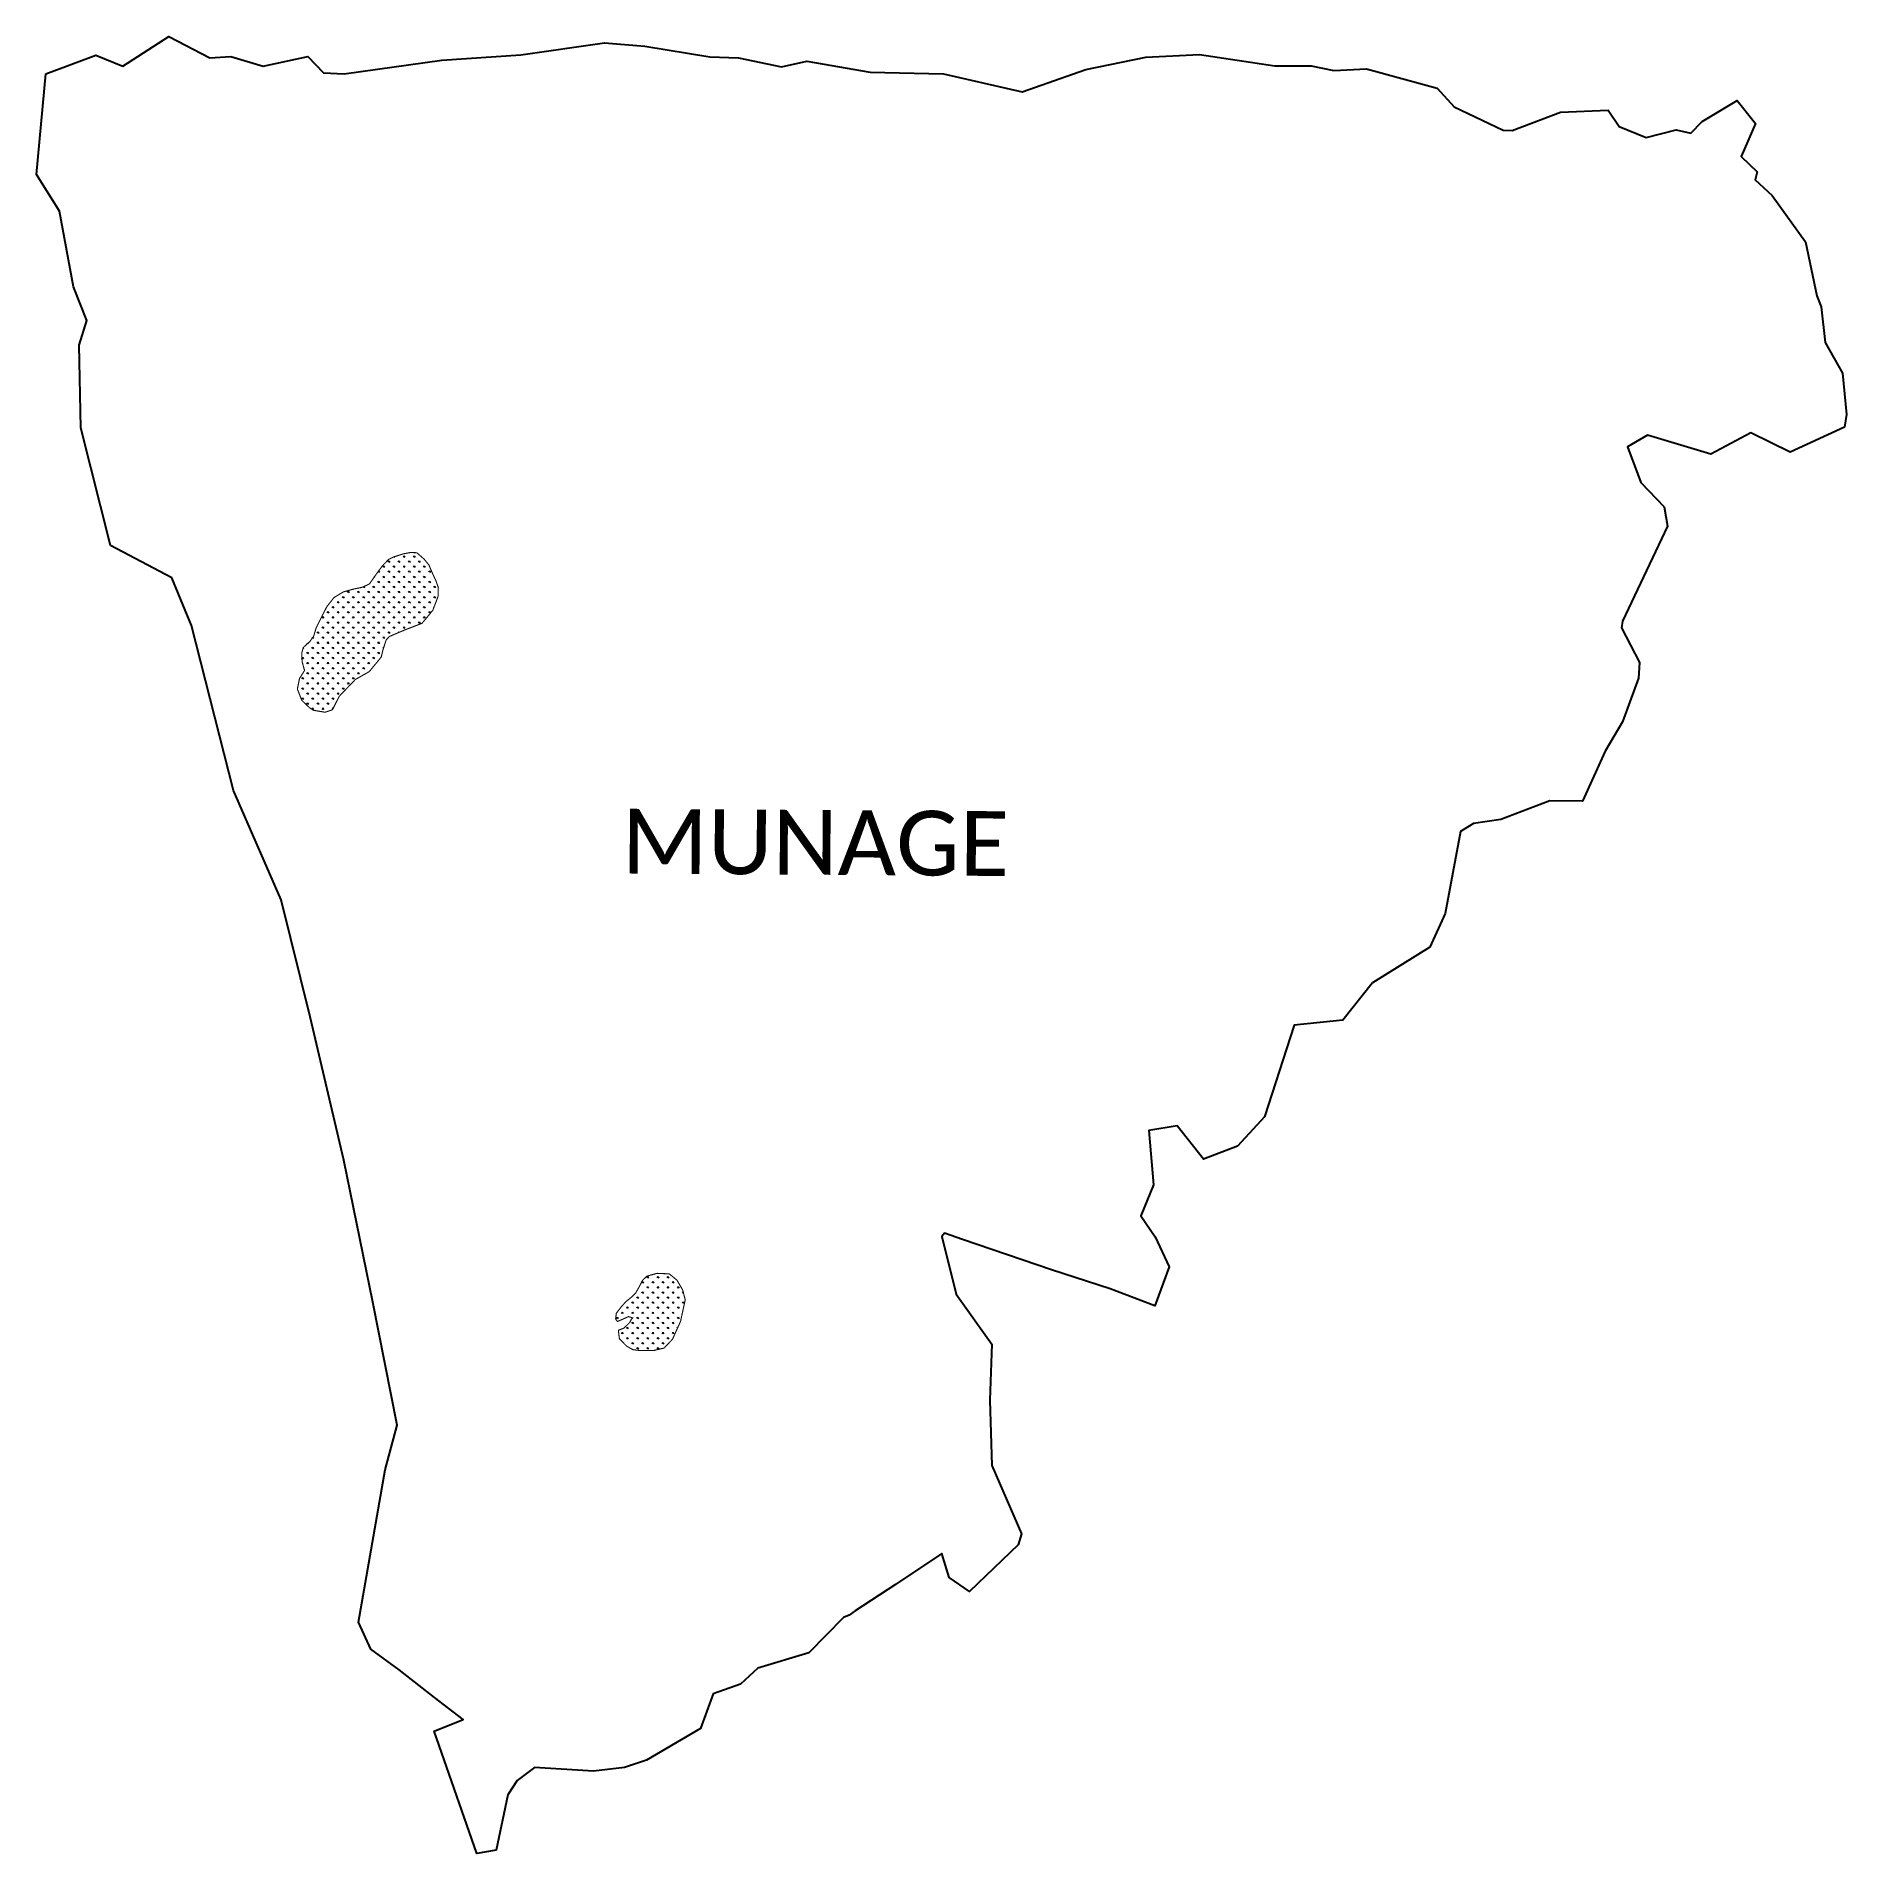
# Model space of a CAD drawing. Header units: metres. Extents: x 330650 to 335694, y 1793047 to 1798110.
import ezdxf

# ---------------------------------------------------------------- set-up
doc = ezdxf.new("R2010")
doc.units = ezdxf.units.M
doc.layers.add('MANGROOVES', color=112, linetype='Continuous')
doc.layers.add('VILLAGE NAME', color=250, linetype='Continuous')

msp = doc.modelspace()

# ---------------------------------------------------------------- linework, layer by layer
at = {"color": 3}
msp.add_lwpolyline([(330677.2, 1798005.8), (330816.3, 1798057.4), (330890.9, 1798026.7), (331019.3, 1798110.2), (331133.9, 1798050.4), (331191.9, 1798053.9), (331282.3, 1798026.8), (331407.1, 1798053.9), (331450.6, 1798008.2), (331508.4, 1798005.6), (331780.1, 1798043.7), (332000.4, 1798059.1), (332233.4, 1798091.9), (332345.3, 1798082.5), (332526.6, 1798053.2), (332606.4, 1798050.7), (332726.1, 1798025.2), (332796.9, 1798040.7), (332973.6, 1798010.5), (333177.8, 1798005.3), (333397.3, 1797956), (333574.2, 1798017.8), (333741.2, 1798052.4), (333891.4, 1798059.5), (334101.2, 1798027.9), (334202, 1798028), (334265, 1798015.1), (334356.4, 1798019.6), (334553.1, 1797965.4), (334600.7, 1797914.1), (334737, 1797848.5), (334762, 1797847.9), (334896.7, 1797898.9), (335030, 1797904.6), (335060, 1797858.7), (335135.5, 1797828.8), (335219, 1797849.6), (335259.7, 1797840.2), (335291.2, 1797873.1), (335389.3, 1797931.6), (335439.7, 1797867.5), (335399.8, 1797775.6), (335445.1, 1797733.1), (335439.3, 1797710.1), (335486.7, 1797666.3), (335579.1, 1797537.3), (335610.5, 1797387), (335622.8, 1797356.9), (335634, 1797256.8), (335682.5, 1797172.1), (335694, 1797056.8), (335688.2, 1797021.7), (335536.6, 1796951.3), (335427.4, 1797005.6), (335316, 1796945.7), (335139.1, 1796998.7), (335083.8, 1796966.9), (335120.2, 1796866.8), (335185.6, 1796799.1), (335194.6, 1796745.1), (335069.6, 1796480.5), (335067, 1796461.7), (335117, 1796365.6), (335114.1, 1796322.2), (335069.9, 1796200.5), (335021, 1796118.5), (334958.1, 1795979.6), (334866.9, 1795980.6), (334730.7, 1795927.8), (334654.4, 1795917), (334618, 1795895), (334575.9, 1795666.5), (334532.4, 1795572.7), (334372.9, 1795472.6), (334290.2, 1795369.2), (334155, 1795355.1), (334072.5, 1795099.5), (333997.3, 1795017.5), (333902.6, 1794982.1), (333829.2, 1795074.7), (333750.2, 1795061.5), (333762.9, 1794910.1), (333727.6, 1794823.9), (333767.2, 1794765.3), (333806.7, 1794682.2), (333766.4, 1794573.5), (333642, 1794620.7), (333479, 1794673.6), (333231, 1794758.1), (333180.7, 1794775.3), (333172.7, 1794766.7), (333212.8, 1794605.6), (333312.3, 1794466.5), (333306.6, 1794309.8), (333312.6, 1794128.3), (333395.4, 1793937.7), (333385.5, 1793906.8), (333250.5, 1793776.9), (333193.1, 1793815.9), (333173, 1793882.7), (333043.8, 1793797.1), (332932, 1793723), (332914.7, 1793711.6), (332898.8, 1793704.6), (332802.3, 1793606.1), (332660.8, 1793563.6), (332611.9, 1793519), (332536.2, 1793492.3), (332500.4, 1793395.8), (332350.5, 1793307.1), (332288.7, 1793287.1), (332202.9, 1793276.1), (332037.9, 1793286.8), (331989.9, 1793250.7), (331963.5, 1793210.8), (331931.8, 1793056.1), (331877.4, 1793046.7), (331758.4, 1793388.1), (331839.1, 1793420.2), (331760, 1793482), (331661.6, 1793559.1), (331581.8, 1793616.4), (331547.5, 1793691.9), (331622.6, 1794116), (331656, 1794240.5), (331587.6, 1794583.4), (331506.7, 1794979.3), (331413.1, 1795377.9), (331332.3, 1795704.2), (331199.9, 1796009.1), (331082.3, 1796469), (331028.2, 1796601.4), (330856.6, 1796691.6), (330774.3, 1797019.4), (330769.7, 1797249.3), (330790.6, 1797318.4), (330754.1, 1797412.2), (330714.5, 1797623.4), (330650.4, 1797725.2), (330677.2, 1798005.8)], dxfattribs=at)
at = {"layer": 'MANGROOVES', "linetype": 'Continuous'}
for p, q in [((331604.8, 1796616.9), (331602.8, 1796619)), ((331604.8, 1796616.9), (331604.8, 1796620.7)), ((331604.8, 1796616.9), (331607.4, 1796619.6)), ((331618.9, 1796631.1), (331616.3, 1796633.7)), ((331618.9, 1796631.1), (331618.9, 1796634.8)), ((331618.9, 1796631.1), (331621.6, 1796633.7)), ((331633.1, 1796645.2), (331630.4, 1796647.8)), ((331633.1, 1796616.9), (331630.4, 1796619.6)), ((331633.1, 1796645.2), (331633.1, 1796648.9)), ((331633.1, 1796645.2), (331635.7, 1796647.8)), ((331633.1, 1796616.9), (331633.1, 1796620.7)), ((331633.1, 1796616.9), (331635.7, 1796619.6)), ((331647.2, 1796631.1), (331644.6, 1796633.7)), ((331647.2, 1796659.3), (331646.7, 1796659.9)), ((331647.2, 1796659.3), (331648.3, 1796660.4)), ((331647.2, 1796659.3), (331647.2, 1796660.1)), ((331647.2, 1796631.1), (331647.2, 1796634.8)), ((331647.2, 1796631.1), (331649.9, 1796633.7)), ((331661.4, 1796645.2), (331658.7, 1796647.8)), ((331661.4, 1796616.9), (331658.7, 1796619.6)), ((331661.4, 1796645.2), (331661.4, 1796648.9)), ((331661.4, 1796645.2), (331664, 1796647.8)), ((331661.4, 1796616.9), (331661.4, 1796620.7)), ((331661.4, 1796616.9), (331664, 1796619.6)), ((331675.5, 1796659.3), (331672.9, 1796662)), ((331675.5, 1796631.1), (331672.9, 1796633.7)), ((331675.5, 1796659.3), (331675.5, 1796663.1)), ((331675.5, 1796659.3), (331678.2, 1796662)), ((331675.5, 1796631.1), (331675.5, 1796634.8)), ((331675.5, 1796631.1), (331678.2, 1796633.7)), ((331689.6, 1796645.2), (331687, 1796647.8)), ((331689.6, 1796616.9), (331687, 1796619.6)), ((331689.6, 1796645.2), (331689.6, 1796648.9)), ((331689.6, 1796645.2), (331692.3, 1796647.8)), ((331689.6, 1796616.9), (331689.6, 1796620.7)), ((331689.6, 1796616.9), (331692.3, 1796619.6)), ((331703.8, 1796659.3), (331701.1, 1796662)), ((331703.8, 1796631.1), (331701.1, 1796633.7)), ((331703.8, 1796659.3), (331703.8, 1796663.1)), ((331703.8, 1796659.3), (331706.4, 1796662)), ((331703.8, 1796631.1), (331703.8, 1796634.8)), ((331703.8, 1796631.1), (331706.4, 1796633.7)), ((331717.9, 1796645.2), (331715.3, 1796647.8)), ((331717.9, 1796616.9), (331715.3, 1796619.6)), ((331717.9, 1796645.2), (331717.9, 1796648.9)), ((331717.9, 1796645.2), (331720.6, 1796647.8)), ((331717.9, 1796616.9), (331717.9, 1796620.7)), ((331717.9, 1796616.9), (331720.6, 1796619.6)), ((331732.1, 1796631.1), (331729.4, 1796633.7)), ((331732.1, 1796631.1), (331732.1, 1796634.8)), ((331732.1, 1796631.1), (331734.7, 1796633.7)), ((331746.2, 1796616.9), (331743.6, 1796619.6)), ((331746.2, 1796616.9), (331746.2, 1796620.7)), ((331746.2, 1796616.9), (331748.9, 1796619.6)), ((331562.4, 1796574.5), (331560.8, 1796576.1)), ((331562.4, 1796574.5), (331565, 1796577.1)), ((331562.4, 1796574.5), (331562.4, 1796576.9)), ((331590.7, 1796574.5), (331588, 1796577.1)), ((331590.7, 1796574.5), (331590.7, 1796578.2)), ((331590.7, 1796574.5), (331593.3, 1796577.1)), ((331592.1, 1796604.3), (331593.3, 1796605.4)), ((331604.8, 1796588.6), (331602.1, 1796591.3)), ((331604.8, 1796588.6), (331604.8, 1796592.4)), ((331604.8, 1796588.6), (331607.4, 1796591.3)), ((331618.9, 1796602.8), (331616.3, 1796605.4)), ((331618.9, 1796574.5), (331616.3, 1796577.1)), ((331618.9, 1796602.8), (331618.9, 1796606.5)), ((331618.9, 1796602.8), (331621.6, 1796605.4)), ((331618.9, 1796574.5), (331618.9, 1796578.2)), ((331618.9, 1796574.5), (331621.6, 1796577.1)), ((331633.1, 1796588.6), (331630.4, 1796591.3)), ((331633.1, 1796588.6), (331633.1, 1796592.4)), ((331633.1, 1796588.6), (331635.7, 1796591.3)), ((331647.2, 1796602.8), (331644.6, 1796605.4)), ((331647.2, 1796574.5), (331644.6, 1796577.1)), ((331647.2, 1796602.8), (331647.2, 1796606.5)), ((331647.2, 1796602.8), (331649.9, 1796605.4)), ((331647.2, 1796574.5), (331647.2, 1796578.2)), ((331647.2, 1796574.5), (331649.9, 1796577.1)), ((331661.4, 1796588.6), (331658.7, 1796591.3)), ((331661.4, 1796588.6), (331661.4, 1796592.4)), ((331661.4, 1796588.6), (331664, 1796591.3)), ((331675.5, 1796602.8), (331672.9, 1796605.4)), ((331675.5, 1796574.5), (331672.9, 1796577.1)), ((331675.5, 1796602.8), (331675.5, 1796606.5)), ((331675.5, 1796602.8), (331678.2, 1796605.4)), ((331675.5, 1796574.5), (331675.5, 1796578.2)), ((331675.5, 1796574.5), (331678.2, 1796577.1)), ((331689.6, 1796588.6), (331687, 1796591.3)), ((331689.6, 1796588.6), (331689.6, 1796592.4)), ((331689.6, 1796588.6), (331692.3, 1796591.3)), ((331703.8, 1796602.8), (331701.1, 1796605.4)), ((331703.8, 1796574.5), (331701.1, 1796577.1)), ((331703.8, 1796602.8), (331703.8, 1796606.5)), ((331703.8, 1796602.8), (331706.4, 1796605.4)), ((331703.8, 1796574.5), (331703.8, 1796578.2)), ((331703.8, 1796574.5), (331706.4, 1796577.1)), ((331717.9, 1796588.6), (331715.3, 1796591.3)), ((331717.9, 1796588.6), (331717.9, 1796592.4)), ((331717.9, 1796588.6), (331720.6, 1796591.3)), ((331732.1, 1796602.8), (331729.4, 1796605.4)), ((331732.1, 1796574.5), (331729.4, 1796577.1)), ((331732.1, 1796602.8), (331732.1, 1796606.5)), ((331732.1, 1796602.8), (331734.7, 1796605.4)), ((331732.1, 1796574.5), (331732.1, 1796578.2)), ((331732.1, 1796574.5), (331734.7, 1796577.1)), ((331746.2, 1796588.6), (331743.6, 1796591.3)), ((331746.2, 1796588.6), (331746.2, 1796592.4)), ((331746.2, 1796588.6), (331748.9, 1796591.3)), ((331758.1, 1796605.1), (331757.7, 1796605.4)), ((331760.4, 1796574.5), (331757.7, 1796577.1)), ((331760.4, 1796574.5), (331760.4, 1796578.2)), ((331760.4, 1796574.5), (331763, 1796577.1)), ((331477.5, 1796517.9), (331474.9, 1796520.6)), ((331477.5, 1796517.9), (331477.5, 1796521.7)), ((331477.5, 1796517.9), (331480.2, 1796520.6)), ((331491.7, 1796532.1), (331489, 1796534.7)), ((331491.7, 1796532.1), (331491.7, 1796535.8)), ((331491.7, 1796532.1), (331494.3, 1796534.7)), ((331505.8, 1796546.2), (331503.1, 1796548.9)), ((331505.8, 1796517.9), (331503.1, 1796520.6)), ((331505.8, 1796546.2), (331505.8, 1796549.9)), ((331505.8, 1796546.2), (331508.5, 1796548.9)), ((331505.8, 1796517.9), (331505.8, 1796521.7)), ((331505.8, 1796517.9), (331508.5, 1796520.6)), ((331519.9, 1796560.3), (331517.3, 1796563)), ((331519.9, 1796532.1), (331517.3, 1796534.7)), ((331519.9, 1796560.3), (331519.9, 1796564.1)), ((331519.9, 1796560.3), (331522.6, 1796563)), ((331519.9, 1796532.1), (331519.9, 1796535.8)), ((331519.9, 1796532.1), (331522.6, 1796534.7)), ((331534.1, 1796546.2), (331531.4, 1796548.9)), ((331534.1, 1796517.9), (331531.4, 1796520.6)), ((331534.1, 1796546.2), (331534.1, 1796549.9)), ((331534.1, 1796546.2), (331536.7, 1796548.9)), ((331534.1, 1796517.9), (331534.1, 1796521.7)), ((331534.1, 1796517.9), (331536.7, 1796520.6)), ((331548.2, 1796560.3), (331545.6, 1796563)), ((331548.2, 1796532.1), (331545.6, 1796534.7)), ((331548.2, 1796560.3), (331548.2, 1796564.1)), ((331548.2, 1796560.3), (331550.9, 1796563)), ((331548.2, 1796532.1), (331548.2, 1796535.8)), ((331548.2, 1796532.1), (331550.9, 1796534.7)), ((331562.4, 1796546.2), (331559.7, 1796548.9)), ((331562.4, 1796517.9), (331559.7, 1796520.6)), ((331562.4, 1796546.2), (331562.4, 1796549.9)), ((331562.4, 1796546.2), (331565, 1796548.9)), ((331562.4, 1796517.9), (331562.4, 1796521.7)), ((331562.4, 1796517.9), (331565, 1796520.6)), ((331576.5, 1796560.3), (331573.9, 1796563)), ((331576.5, 1796532.1), (331573.9, 1796534.7)), ((331576.5, 1796560.3), (331576.5, 1796564.1)), ((331576.5, 1796560.3), (331579.2, 1796563)), ((331576.5, 1796532.1), (331576.5, 1796535.8)), ((331576.5, 1796532.1), (331579.2, 1796534.7)), ((331590.7, 1796546.2), (331588, 1796548.9)), ((331590.7, 1796517.9), (331588, 1796520.6)), ((331590.7, 1796546.2), (331590.7, 1796549.9)), ((331590.7, 1796546.2), (331593.3, 1796548.9)), ((331590.7, 1796517.9), (331590.7, 1796521.7)), ((331590.7, 1796517.9), (331593.3, 1796520.6)), ((331604.8, 1796560.3), (331602.1, 1796563)), ((331604.8, 1796532.1), (331602.1, 1796534.7)), ((331604.8, 1796560.3), (331604.8, 1796564.1)), ((331604.8, 1796560.3), (331607.4, 1796563)), ((331604.8, 1796532.1), (331604.8, 1796535.8)), ((331604.8, 1796532.1), (331607.4, 1796534.7)), ((331618.9, 1796546.2), (331616.3, 1796548.9)), ((331618.9, 1796517.9), (331616.3, 1796520.6)), ((331618.9, 1796546.2), (331618.9, 1796549.9)), ((331618.9, 1796546.2), (331621.6, 1796548.9)), ((331618.9, 1796517.9), (331618.9, 1796521.7)), ((331618.9, 1796517.9), (331621.6, 1796520.6)), ((331633.1, 1796560.3), (331630.4, 1796563)), ((331633.1, 1796532.1), (331630.4, 1796534.7)), ((331633.1, 1796560.3), (331633.1, 1796564.1)), ((331633.1, 1796560.3), (331635.7, 1796563)), ((331633.1, 1796532.1), (331633.1, 1796535.8)), ((331633.1, 1796532.1), (331635.7, 1796534.7)), ((331647.2, 1796546.2), (331644.6, 1796548.9)), ((331647.2, 1796517.9), (331644.6, 1796520.6)), ((331647.2, 1796546.2), (331647.2, 1796549.9)), ((331647.2, 1796546.2), (331649.9, 1796548.9)), ((331647.2, 1796517.9), (331647.2, 1796521.7)), ((331647.2, 1796517.9), (331649.9, 1796520.6)), ((331661.4, 1796560.3), (331658.7, 1796563)), ((331661.4, 1796532.1), (331658.7, 1796534.7)), ((331661.4, 1796560.3), (331661.4, 1796564.1)), ((331661.4, 1796560.3), (331664, 1796563)), ((331661.4, 1796532.1), (331661.4, 1796535.8)), ((331661.4, 1796532.1), (331664, 1796534.7)), ((331675.5, 1796546.2), (331672.9, 1796548.9)), ((331675.5, 1796517.9), (331672.9, 1796520.6)), ((331675.5, 1796546.2), (331675.5, 1796549.9)), ((331675.5, 1796546.2), (331678.2, 1796548.9)), ((331675.5, 1796517.9), (331675.5, 1796521.7)), ((331675.5, 1796517.9), (331678.2, 1796520.6)), ((331689.6, 1796560.3), (331687, 1796563)), ((331689.6, 1796532.1), (331687, 1796534.7)), ((331689.6, 1796560.3), (331689.6, 1796564.1)), ((331689.6, 1796560.3), (331692.3, 1796563)), ((331689.6, 1796532.1), (331689.6, 1796535.8)), ((331689.6, 1796532.1), (331692.3, 1796534.7)), ((331703.8, 1796546.2), (331701.1, 1796548.9)), ((331703.8, 1796517.9), (331701.1, 1796520.6)), ((331703.8, 1796546.2), (331703.8, 1796549.9)), ((331703.8, 1796546.2), (331706.4, 1796548.9)), ((331703.8, 1796517.9), (331703.8, 1796521.7)), ((331703.8, 1796517.9), (331706.4, 1796520.6)), ((331717.9, 1796560.3), (331715.3, 1796563)), ((331717.9, 1796532.1), (331715.3, 1796534.7)), ((331717.9, 1796560.3), (331717.9, 1796564.1)), ((331717.9, 1796560.3), (331720.6, 1796563)), ((331717.9, 1796532.1), (331717.9, 1796535.8)), ((331717.9, 1796532.1), (331720.6, 1796534.7)), ((331732.1, 1796546.2), (331729.4, 1796548.9)), ((331732.1, 1796517.9), (331729.4, 1796520.6)), ((331732.1, 1796546.2), (331732.1, 1796549.9)), ((331732.1, 1796546.2), (331734.7, 1796548.9)), ((331732.1, 1796517.9), (331732.1, 1796521.7)), ((331732.1, 1796517.9), (331734.7, 1796520.6)), ((331746.2, 1796560.3), (331743.6, 1796563)), ((331746.2, 1796532.1), (331743.6, 1796534.7)), ((331746.2, 1796560.3), (331746.2, 1796564.1)), ((331746.2, 1796560.3), (331748.9, 1796563)), ((331746.2, 1796532.1), (331746.2, 1796535.8)), ((331746.2, 1796532.1), (331748.9, 1796534.7)), ((331760.4, 1796546.2), (331757.7, 1796548.9)), ((331758.3, 1796520), (331757.7, 1796520.6)), ((331760.4, 1796546.2), (331760.4, 1796549.9)), ((331760.4, 1796546.2), (331763, 1796548.9)), ((331449.2, 1796489.6), (331446.6, 1796492.3)), ((331449.2, 1796489.6), (331449.2, 1796493.4)), ((331449.2, 1796489.6), (331451.9, 1796492.3)), ((331463.4, 1796503.8), (331460.7, 1796506.4)), ((331463.4, 1796475.5), (331460.7, 1796478.1)), ((331463.4, 1796503.8), (331463.4, 1796507.5)), ((331463.4, 1796503.8), (331466, 1796506.4)), ((331463.4, 1796475.5), (331463.4, 1796479.2)), ((331463.4, 1796475.5), (331466, 1796478.1)), ((331477.5, 1796489.6), (331474.9, 1796492.3)), ((331477.5, 1796489.6), (331477.5, 1796493.4)), ((331477.5, 1796489.6), (331480.2, 1796492.3)), ((331491.7, 1796503.8), (331489, 1796506.4)), ((331491.7, 1796475.5), (331489, 1796478.1)), ((331491.7, 1796503.8), (331491.7, 1796507.5)), ((331491.7, 1796503.8), (331494.3, 1796506.4)), ((331491.7, 1796475.5), (331491.7, 1796479.2)), ((331491.7, 1796475.5), (331494.3, 1796478.1)), ((331505.8, 1796489.6), (331503.1, 1796492.3)), ((331505.8, 1796489.6), (331505.8, 1796493.4)), ((331505.8, 1796489.6), (331508.5, 1796492.3)), ((331519.9, 1796503.8), (331517.3, 1796506.4)), ((331519.9, 1796475.5), (331517.3, 1796478.1)), ((331519.9, 1796503.8), (331519.9, 1796507.5)), ((331519.9, 1796503.8), (331522.6, 1796506.4)), ((331519.9, 1796475.5), (331519.9, 1796479.2)), ((331519.9, 1796475.5), (331522.6, 1796478.1)), ((331534.1, 1796489.6), (331531.4, 1796492.3)), ((331534.1, 1796489.6), (331534.1, 1796493.4)), ((331534.1, 1796489.6), (331536.7, 1796492.3)), ((331548.2, 1796503.8), (331545.6, 1796506.4)), ((331548.2, 1796475.5), (331545.6, 1796478.1)), ((331548.2, 1796503.8), (331548.2, 1796507.5)), ((331548.2, 1796503.8), (331550.9, 1796506.4)), ((331548.2, 1796475.5), (331548.2, 1796479.2)), ((331548.2, 1796475.5), (331550.9, 1796478.1)), ((331562.4, 1796489.6), (331559.7, 1796492.3)), ((331562.4, 1796489.6), (331562.4, 1796493.4)), ((331562.4, 1796489.6), (331565, 1796492.3)), ((331576.5, 1796503.8), (331573.9, 1796506.4)), ((331576.5, 1796475.5), (331573.9, 1796478.1)), ((331576.5, 1796503.8), (331576.5, 1796507.5)), ((331576.5, 1796503.8), (331579.2, 1796506.4)), ((331576.5, 1796475.5), (331576.5, 1796479.2)), ((331576.5, 1796475.5), (331579.2, 1796478.1)), ((331590.7, 1796489.6), (331588, 1796492.3)), ((331590.7, 1796489.6), (331590.7, 1796493.4)), ((331590.7, 1796489.6), (331593.3, 1796492.3)), ((331604.8, 1796503.8), (331602.1, 1796506.4)), ((331604.8, 1796475.5), (331602.1, 1796478.1)), ((331604.8, 1796503.8), (331604.8, 1796507.5)), ((331604.8, 1796503.8), (331607.4, 1796506.4)), ((331604.8, 1796475.5), (331604.8, 1796479.2)), ((331604.8, 1796475.5), (331607.4, 1796478.1)), ((331618.9, 1796489.6), (331616.3, 1796492.3)), ((331618.9, 1796489.6), (331618.9, 1796493.4)), ((331618.9, 1796489.6), (331621.6, 1796492.3)), ((331633.1, 1796503.8), (331630.4, 1796506.4)), ((331633.1, 1796475.5), (331630.4, 1796478.1)), ((331633.1, 1796503.8), (331633.1, 1796507.5)), ((331633.1, 1796503.8), (331635.7, 1796506.4)), ((331633.1, 1796475.5), (331633.1, 1796479.2)), ((331633.1, 1796475.5), (331635.7, 1796478.1)), ((331647.2, 1796489.6), (331644.6, 1796492.3)), ((331647.2, 1796489.6), (331647.2, 1796493.4)), ((331647.2, 1796489.6), (331649.9, 1796492.3)), ((331661.4, 1796503.8), (331658.7, 1796506.4)), ((331661.4, 1796475.5), (331658.7, 1796478.1)), ((331661.4, 1796503.8), (331661.4, 1796507.5)), ((331661.4, 1796503.8), (331664, 1796506.4)), ((331661.4, 1796475.5), (331661.4, 1796479.2)), ((331661.4, 1796475.5), (331664, 1796478.1)), ((331675.5, 1796489.6), (331672.9, 1796492.3)), ((331675.5, 1796489.6), (331675.5, 1796493.4)), ((331675.5, 1796489.6), (331678.2, 1796492.3)), ((331689.6, 1796503.8), (331687, 1796506.4)), ((331689.6, 1796475.5), (331687, 1796478.1)), ((331689.6, 1796503.8), (331689.6, 1796507.5)), ((331689.6, 1796503.8), (331692.3, 1796506.4)), ((331689.6, 1796475.5), (331689.6, 1796479.2)), ((331689.6, 1796475.5), (331692.3, 1796478.1)), ((331703.8, 1796489.6), (331701.1, 1796492.3)), ((331703.8, 1796489.6), (331703.8, 1796493.4)), ((331703.8, 1796489.6), (331706.4, 1796492.3)), ((331717.9, 1796503.8), (331715.3, 1796506.4)), ((331717.9, 1796475.5), (331715.3, 1796478.1)), ((331717.9, 1796503.8), (331717.9, 1796507.5)), ((331717.9, 1796503.8), (331720.6, 1796506.4)), ((331717.9, 1796475.5), (331717.9, 1796479.2)), ((331717.9, 1796475.5), (331720.6, 1796478.1)), ((331732.1, 1796489.6), (331729.4, 1796492.3)), ((331732.1, 1796489.6), (331732.1, 1796493.4)), ((331732.1, 1796489.6), (331734.7, 1796492.3)), ((331746.2, 1796503.8), (331743.6, 1796506.4)), ((331746.2, 1796503.8), (331746.2, 1796507.5)), ((331746.2, 1796503.8), (331748.9, 1796506.4)), ((331406.8, 1796418.9), (331407.3, 1796419.4)), ((331406.8, 1796418.9), (331406.8, 1796419)), ((331406.8, 1796418.9), (331406.8, 1796418.9)), ((331420.9, 1796433.1), (331419.7, 1796434.3)), ((331420.9, 1796433.1), (331420.9, 1796436.1)), ((331420.9, 1796433.1), (331423.6, 1796435.7)), ((331435.1, 1796447.2), (331432.4, 1796449.9)), ((331435.1, 1796418.9), (331432.4, 1796421.6)), ((331435.1, 1796447.2), (331435.1, 1796451)), ((331435.1, 1796447.2), (331437.7, 1796449.9)), ((331435.1, 1796418.9), (331435.1, 1796422.7)), ((331435.1, 1796418.9), (331437.7, 1796421.6)), ((331449.2, 1796461.3), (331446.6, 1796464)), ((331449.2, 1796433.1), (331446.6, 1796435.7)), ((331449.2, 1796461.3), (331449.2, 1796465.1)), ((331449.2, 1796461.3), (331451.9, 1796464)), ((331449.2, 1796433.1), (331449.2, 1796436.8)), ((331449.2, 1796433.1), (331451.9, 1796435.7)), ((331463.4, 1796447.2), (331460.7, 1796449.9)), ((331463.4, 1796418.9), (331460.7, 1796421.6)), ((331463.4, 1796447.2), (331463.4, 1796451)), ((331463.4, 1796447.2), (331466, 1796449.9)), ((331463.4, 1796418.9), (331463.4, 1796422.7)), ((331463.4, 1796418.9), (331466, 1796421.6)), ((331477.5, 1796461.3), (331474.9, 1796464)), ((331477.5, 1796433.1), (331474.9, 1796435.7)), ((331477.5, 1796461.3), (331477.5, 1796465.1)), ((331477.5, 1796461.3), (331480.2, 1796464)), ((331477.5, 1796433.1), (331477.5, 1796436.8)), ((331477.5, 1796433.1), (331480.2, 1796435.7)), ((331491.7, 1796447.2), (331489, 1796449.9)), ((331491.7, 1796418.9), (331489, 1796421.6)), ((331491.7, 1796447.2), (331491.7, 1796451)), ((331491.7, 1796447.2), (331494.3, 1796449.9)), ((331491.7, 1796418.9), (331491.7, 1796422.7)), ((331491.7, 1796418.9), (331494.3, 1796421.6)), ((331505.8, 1796461.3), (331503.1, 1796464)), ((331505.8, 1796433.1), (331503.1, 1796435.7)), ((331505.8, 1796461.3), (331505.8, 1796465.1)), ((331505.8, 1796461.3), (331508.5, 1796464)), ((331505.8, 1796433.1), (331505.8, 1796436.8)), ((331505.8, 1796433.1), (331508.5, 1796435.7)), ((331519.9, 1796447.2), (331517.3, 1796449.9)), ((331519.9, 1796418.9), (331517.3, 1796421.6)), ((331519.9, 1796447.2), (331519.9, 1796451)), ((331519.9, 1796447.2), (331522.6, 1796449.9)), ((331519.9, 1796418.9), (331519.9, 1796422.7)), ((331519.9, 1796418.9), (331522.6, 1796421.6)), ((331534.1, 1796461.3), (331531.4, 1796464)), ((331534.1, 1796433.1), (331531.4, 1796435.7)), ((331534.1, 1796461.3), (331534.1, 1796465.1)), ((331534.1, 1796461.3), (331536.7, 1796464)), ((331534.1, 1796433.1), (331534.1, 1796436.8)), ((331534.1, 1796433.1), (331536.7, 1796435.7)), ((331548.2, 1796447.2), (331545.6, 1796449.9)), ((331548.2, 1796418.9), (331545.6, 1796421.6)), ((331548.2, 1796447.2), (331548.2, 1796451)), ((331548.2, 1796447.2), (331550.9, 1796449.9)), ((331548.2, 1796418.9), (331548.2, 1796422.7)), ((331548.2, 1796418.9), (331550.9, 1796421.6)), ((331562.4, 1796461.3), (331559.7, 1796464)), ((331562.4, 1796433.1), (331559.7, 1796435.7)), ((331562.4, 1796461.3), (331562.4, 1796465.1)), ((331562.4, 1796461.3), (331565, 1796464)), ((331562.4, 1796433.1), (331562.4, 1796436.8)), ((331562.4, 1796433.1), (331565, 1796435.7)), ((331576.5, 1796447.2), (331573.9, 1796449.9)), ((331576.5, 1796418.9), (331573.9, 1796421.6)), ((331576.5, 1796447.2), (331576.5, 1796451)), ((331576.5, 1796447.2), (331579.2, 1796449.9)), ((331576.5, 1796418.9), (331576.5, 1796422.7)), ((331576.5, 1796418.9), (331579.2, 1796421.6)), ((331590.7, 1796461.3), (331588, 1796464)), ((331590.7, 1796433.1), (331588, 1796435.7)), ((331590.7, 1796461.3), (331590.7, 1796465.1)), ((331590.7, 1796461.3), (331593.3, 1796464)), ((331590.7, 1796433.1), (331590.7, 1796436.8)), ((331590.7, 1796433.1), (331593.3, 1796435.7)), ((331604.8, 1796447.2), (331602.1, 1796449.9)), ((331604.8, 1796418.9), (331602.1, 1796421.6)), ((331604.8, 1796447.2), (331604.8, 1796451)), ((331604.8, 1796447.2), (331607.4, 1796449.9)), ((331604.8, 1796418.9), (331604.8, 1796422.7)), ((331604.8, 1796418.9), (331607.4, 1796421.6)), ((331618.9, 1796461.3), (331616.3, 1796464)), ((331618.9, 1796433.1), (331616.3, 1796435.7)), ((331618.9, 1796461.3), (331618.9, 1796465.1)), ((331618.9, 1796461.3), (331621.6, 1796464)), ((331618.9, 1796433.1), (331618.9, 1796436.8)), ((331618.9, 1796433.1), (331621.6, 1796435.7)), ((331633.1, 1796447.2), (331630.4, 1796449.9)), ((331633.1, 1796447.2), (331633.1, 1796451)), ((331633.1, 1796447.2), (331635.7, 1796449.9)), ((331647.2, 1796461.3), (331644.6, 1796464)), ((331647.2, 1796461.3), (331647.2, 1796465.1)), ((331647.2, 1796461.3), (331649.9, 1796464)), ((331659.6, 1796449), (331658.7, 1796449.9)), ((331661.4, 1796449.7), (331661.4, 1796451)), ((331675.5, 1796461.3), (331672.9, 1796464)), ((331675.5, 1796461.3), (331675.5, 1796465.1)), ((331675.5, 1796461.3), (331678.2, 1796464)), ((331392.7, 1796376.5), (331390.3, 1796378.8)), ((331392.7, 1796376.5), (331392.7, 1796380.2)), ((331392.7, 1796376.5), (331395.3, 1796379.1)), ((331393.8, 1796405.9), (331395.3, 1796407.4)), ((331406.8, 1796390.6), (331404.2, 1796393.3)), ((331406.8, 1796362.4), (331404.2, 1796365)), ((331406.8, 1796390.6), (331406.8, 1796394.4)), ((331406.8, 1796390.6), (331409.5, 1796393.3)), ((331406.8, 1796362.4), (331406.8, 1796366.1)), ((331406.8, 1796362.4), (331409.5, 1796365)), ((331420.9, 1796404.8), (331418.3, 1796407.4)), ((331420.9, 1796376.5), (331418.3, 1796379.1)), ((331420.9, 1796404.8), (331420.9, 1796408.5)), ((331420.9, 1796404.8), (331423.6, 1796407.4)), ((331420.9, 1796376.5), (331420.9, 1796380.2)), ((331420.9, 1796376.5), (331423.6, 1796379.1)), ((331435.1, 1796390.6), (331432.4, 1796393.3)), ((331435.1, 1796362.4), (331432.4, 1796365)), ((331435.1, 1796390.6), (331435.1, 1796394.4)), ((331435.1, 1796390.6), (331437.7, 1796393.3)), ((331435.1, 1796362.4), (331435.1, 1796366.1)), ((331435.1, 1796362.4), (331437.7, 1796365)), ((331449.2, 1796404.8), (331446.6, 1796407.4)), ((331449.2, 1796376.5), (331446.6, 1796379.1)), ((331449.2, 1796404.8), (331449.2, 1796408.5)), ((331449.2, 1796404.8), (331451.9, 1796407.4)), ((331449.2, 1796376.5), (331449.2, 1796380.2)), ((331449.2, 1796376.5), (331451.9, 1796379.1)), ((331463.4, 1796390.6), (331460.7, 1796393.3)), ((331463.4, 1796362.4), (331460.7, 1796365)), ((331463.4, 1796390.6), (331463.4, 1796394.4)), ((331463.4, 1796390.6), (331466, 1796393.3)), ((331463.4, 1796362.4), (331463.4, 1796366.1)), ((331463.4, 1796362.4), (331466, 1796365)), ((331477.5, 1796404.8), (331474.9, 1796407.4)), ((331477.5, 1796376.5), (331474.9, 1796379.1)), ((331477.5, 1796404.8), (331477.5, 1796408.5)), ((331477.5, 1796404.8), (331480.2, 1796407.4)), ((331477.5, 1796376.5), (331477.5, 1796380.2)), ((331477.5, 1796376.5), (331480.2, 1796379.1)), ((331491.7, 1796390.6), (331489, 1796393.3)), ((331491.7, 1796362.4), (331489, 1796365)), ((331491.7, 1796390.6), (331491.7, 1796394.4)), ((331491.7, 1796390.6), (331494.3, 1796393.3)), ((331491.7, 1796362.4), (331491.7, 1796366.1)), ((331491.7, 1796362.4), (331494.3, 1796365)), ((331505.8, 1796404.8), (331503.1, 1796407.4)), ((331505.8, 1796376.5), (331503.1, 1796379.1)), ((331505.8, 1796404.8), (331505.8, 1796408.5)), ((331505.8, 1796404.8), (331508.5, 1796407.4)), ((331505.8, 1796376.5), (331505.8, 1796380.2)), ((331505.8, 1796376.5), (331508.5, 1796379.1)), ((331519.9, 1796390.6), (331517.3, 1796393.3)), ((331519.9, 1796362.4), (331517.3, 1796365)), ((331519.9, 1796390.6), (331519.9, 1796394.4)), ((331519.9, 1796390.6), (331522.6, 1796393.3)), ((331519.9, 1796362.4), (331519.9, 1796366.1)), ((331519.9, 1796362.4), (331522.6, 1796365)), ((331534.1, 1796404.8), (331531.4, 1796407.4)), ((331534.1, 1796376.5), (331531.4, 1796379.1)), ((331534.1, 1796404.8), (331534.1, 1796408.5)), ((331534.1, 1796404.8), (331536.7, 1796407.4)), ((331534.1, 1796376.5), (331534.1, 1796380.2)), ((331534.1, 1796376.5), (331536.7, 1796379.1)), ((331548.2, 1796390.6), (331545.6, 1796393.3)), ((331548.2, 1796362.4), (331545.6, 1796365)), ((331548.2, 1796390.6), (331548.2, 1796394.4)), ((331548.2, 1796390.6), (331550.9, 1796393.3)), ((331548.2, 1796362.4), (331548.2, 1796366.1)), ((331548.2, 1796362.4), (331550.9, 1796365)), ((331562.4, 1796404.8), (331559.7, 1796407.4)), ((331562.4, 1796376.5), (331559.7, 1796379.1)), ((331562.4, 1796404.8), (331562.4, 1796408.5)), ((331562.4, 1796404.8), (331565, 1796407.4)), ((331562.4, 1796376.5), (331562.4, 1796380.2)), ((331562.4, 1796376.5), (331565, 1796379.1)), ((331576.5, 1796390.6), (331573.9, 1796393.3)), ((331576.5, 1796362.4), (331573.9, 1796365)), ((331576.5, 1796390.6), (331576.5, 1796394.4)), ((331576.5, 1796390.6), (331579.2, 1796393.3)), ((331576.5, 1796362.4), (331576.5, 1796366.1)), ((331576.5, 1796362.4), (331579.2, 1796365)), ((331590.7, 1796404.8), (331588, 1796407.4)), ((331590.7, 1796376.5), (331588, 1796379.1)), ((331590.7, 1796404.8), (331590.7, 1796408.5)), ((331590.7, 1796404.8), (331593.3, 1796407.4)), ((331590.7, 1796376.5), (331590.7, 1796380.2)), ((331590.7, 1796376.5), (331593.3, 1796379.1)), ((331604.8, 1796390.6), (331602.1, 1796393.3)), ((331604.8, 1796390.6), (331604.8, 1796394.4)), ((331604.8, 1796390.6), (331607.4, 1796393.3)), ((331617.7, 1796406), (331616.3, 1796407.4)), ((331392.7, 1796319.9), (331390, 1796322.6)), ((331392.7, 1796319.9), (331392.7, 1796323.7)), ((331392.7, 1796319.9), (331395.3, 1796322.6)), ((331406.8, 1796334.1), (331404.2, 1796336.7)), ((331406.8, 1796334.1), (331406.8, 1796337.8)), ((331406.8, 1796334.1), (331409.5, 1796336.7)), ((331420.9, 1796348.2), (331418.3, 1796350.9)), ((331420.9, 1796319.9), (331418.3, 1796322.6)), ((331420.9, 1796348.2), (331420.9, 1796352)), ((331420.9, 1796348.2), (331423.6, 1796350.9)), ((331420.9, 1796319.9), (331420.9, 1796323.7)), ((331420.9, 1796319.9), (331423.6, 1796322.6)), ((331435.1, 1796334.1), (331432.4, 1796336.7)), ((331435.1, 1796334.1), (331435.1, 1796337.8)), ((331435.1, 1796334.1), (331437.7, 1796336.7)), ((331449.2, 1796348.2), (331446.6, 1796350.9)), ((331449.2, 1796319.9), (331446.6, 1796322.6)), ((331449.2, 1796348.2), (331449.2, 1796352)), ((331449.2, 1796348.2), (331451.9, 1796350.9)), ((331449.2, 1796319.9), (331449.2, 1796323.7)), ((331449.2, 1796319.9), (331451.9, 1796322.6)), ((331463.4, 1796334.1), (331460.7, 1796336.7)), ((331463.4, 1796334.1), (331463.4, 1796337.8)), ((331463.4, 1796334.1), (331466, 1796336.7)), ((331477.5, 1796348.2), (331474.9, 1796350.9)), ((331477.5, 1796319.9), (331474.9, 1796322.6)), ((331477.5, 1796348.2), (331477.5, 1796352)), ((331477.5, 1796348.2), (331480.2, 1796350.9)), ((331477.5, 1796319.9), (331477.5, 1796323.7)), ((331477.5, 1796319.9), (331480.2, 1796322.6)), ((331491.7, 1796334.1), (331489, 1796336.7)), ((331491.7, 1796334.1), (331491.7, 1796337.8)), ((331491.7, 1796334.1), (331494.3, 1796336.7)), ((331505.8, 1796348.2), (331503.1, 1796350.9)), ((331505.8, 1796319.9), (331503.1, 1796322.6)), ((331505.8, 1796348.2), (331505.8, 1796352)), ((331505.8, 1796348.2), (331508.5, 1796350.9)), ((331505.8, 1796319.9), (331505.8, 1796323.7)), ((331505.8, 1796319.9), (331508.5, 1796322.6)), ((331519.9, 1796334.1), (331517.3, 1796336.7)), ((331519.9, 1796334.1), (331519.9, 1796337.8)), ((331519.9, 1796334.1), (331522.6, 1796336.7)), ((331534.1, 1796348.2), (331531.4, 1796350.9)), ((331534.1, 1796319.9), (331531.4, 1796322.6)), ((331534.1, 1796348.2), (331534.1, 1796352)), ((331534.1, 1796348.2), (331536.7, 1796350.9)), ((331534.1, 1796319.9), (331534.1, 1796323.7)), ((331534.1, 1796319.9), (331536.7, 1796322.6)), ((331548.2, 1796334.1), (331545.6, 1796336.7)), ((331548.2, 1796334.1), (331548.2, 1796337.8)), ((331548.2, 1796334.1), (331550.9, 1796336.7)), ((331562.4, 1796348.2), (331559.7, 1796350.9)), ((331562.4, 1796348.2), (331562.4, 1796352)), ((331562.4, 1796348.2), (331565, 1796350.9)), ((331380.9, 1796308.2), (331381.2, 1796308.4)), ((331392.7, 1796291.6), (331390, 1796294.3)), ((331392.7, 1796263.4), (331390, 1796266)), ((331392.7, 1796291.6), (331392.7, 1796295.4)), ((331392.7, 1796291.6), (331395.3, 1796294.3)), ((331392.7, 1796263.4), (331392.7, 1796267.1)), ((331392.7, 1796263.4), (331395.3, 1796266)), ((331406.8, 1796305.8), (331404.2, 1796308.4)), ((331406.8, 1796277.5), (331404.2, 1796280.2)), ((331406.8, 1796305.8), (331406.8, 1796309.5)), ((331406.8, 1796305.8), (331409.5, 1796308.4)), ((331406.8, 1796277.5), (331406.8, 1796281.2)), ((331406.8, 1796277.5), (331409.5, 1796280.2)), ((331420.9, 1796291.6), (331418.3, 1796294.3)), ((331420.9, 1796263.4), (331418.3, 1796266)), ((331420.9, 1796291.6), (331420.9, 1796295.4)), ((331420.9, 1796291.6), (331423.6, 1796294.3)), ((331420.9, 1796263.4), (331420.9, 1796267.1)), ((331420.9, 1796263.4), (331423.6, 1796266)), ((331435.1, 1796305.8), (331432.4, 1796308.4)), ((331435.1, 1796277.5), (331432.4, 1796280.2)), ((331435.1, 1796305.8), (331435.1, 1796309.5)), ((331435.1, 1796305.8), (331437.7, 1796308.4)), ((331435.1, 1796277.5), (331435.1, 1796281.2)), ((331435.1, 1796277.5), (331437.7, 1796280.2)), ((331449.2, 1796291.6), (331446.6, 1796294.3)), ((331449.2, 1796263.4), (331446.6, 1796266)), ((331449.2, 1796291.6), (331449.2, 1796295.4)), ((331449.2, 1796291.6), (331451.9, 1796294.3)), ((331449.2, 1796263.4), (331449.2, 1796267.1)), ((331449.2, 1796263.4), (331451.9, 1796266)), ((331463.4, 1796305.8), (331460.7, 1796308.4)), ((331463.4, 1796277.5), (331460.7, 1796280.2)), ((331463.4, 1796305.8), (331463.4, 1796309.5)), ((331463.4, 1796305.8), (331466, 1796308.4)), ((331463.4, 1796277.5), (331463.4, 1796281.2)), ((331463.4, 1796277.5), (331466, 1796280.2)), ((331477.5, 1796291.6), (331474.9, 1796294.3)), ((331477.5, 1796263.4), (331474.9, 1796266)), ((331477.5, 1796291.6), (331477.5, 1796295.4)), ((331477.5, 1796291.6), (331480.2, 1796294.3)), ((331477.5, 1796263.4), (331477.5, 1796267.1)), ((331477.5, 1796263.4), (331480.2, 1796266)), ((331491.7, 1796305.8), (331489, 1796308.4)), ((331491.7, 1796277.5), (331489, 1796280.2)), ((331491.7, 1796305.8), (331491.7, 1796309.5)), ((331491.7, 1796305.8), (331494.3, 1796308.4)), ((331491.7, 1796277.5), (331491.7, 1796281.2)), ((331491.7, 1796277.5), (331494.3, 1796280.2)), ((331505.8, 1796291.6), (331503.1, 1796294.3)), ((331505.8, 1796291.6), (331505.8, 1796295.4)), ((331505.8, 1796291.6), (331508.5, 1796294.3)), ((331519.9, 1796305.8), (331517.3, 1796308.4)), ((331519.9, 1796305.8), (331519.9, 1796309.5)), ((331519.9, 1796305.8), (331522.6, 1796308.4)), ((331406.8, 1796249.2), (331404.2, 1796251.9)), ((331406.8, 1796249.2), (331406.8, 1796253)), ((331406.8, 1796249.2), (331409.5, 1796251.9)), ((331420.9, 1796235.1), (331418.3, 1796237.7)), ((331420.9, 1796235.1), (331420.9, 1796238.8)), ((331420.9, 1796235.1), (331423.6, 1796237.7)), ((331435.1, 1796249.2), (331432.4, 1796251.9)), ((331435.1, 1796249.2), (331435.1, 1796253)), ((331435.1, 1796249.2), (331437.7, 1796251.9)), ((331449.2, 1796235.1), (331446.6, 1796237.7)), ((331449.2, 1796235.1), (331449.2, 1796238.8)), ((331449.2, 1796235.1), (331451.9, 1796237.7)), ((331463.4, 1796249.2), (331460.7, 1796251.9)), ((331463.4, 1796249.2), (331463.4, 1796253)), ((331463.4, 1796249.2), (331466, 1796251.9)), ((331476.4, 1796236.2), (331474.9, 1796237.7)), ((331477.5, 1796238.4), (331477.5, 1796238.8)), ((332354.3, 1794651.2), (332351.7, 1794653.8)), ((332354.3, 1794651.2), (332354.3, 1794654.9)), ((332354.3, 1794651.2), (332357, 1794653.8)), ((332382.6, 1794651.2), (332380, 1794653.8)), ((332382.6, 1794651.2), (332382.6, 1794654.9)), ((332382.6, 1794651.2), (332385.3, 1794653.8)), ((332410.9, 1794651.2), (332408.2, 1794653.8)), ((332410.9, 1794651.2), (332410.9, 1794654.9)), ((332410.9, 1794651.2), (332413.5, 1794653.8)), ((332326, 1794594.6), (332323.4, 1794597.2)), ((332326, 1794594.6), (332326, 1794598.3)), ((332326, 1794594.6), (332328.7, 1794597.2)), ((332340.2, 1794637), (332337.5, 1794639.7)), ((332340.2, 1794608.7), (332337.5, 1794611.4)), ((332340.2, 1794637), (332340.2, 1794640.8)), ((332340.2, 1794637), (332342.8, 1794639.7)), ((332340.2, 1794608.7), (332340.2, 1794612.5)), ((332340.2, 1794608.7), (332342.8, 1794611.4)), ((332354.3, 1794622.9), (332351.7, 1794625.5)), ((332354.3, 1794594.6), (332351.7, 1794597.2)), ((332354.3, 1794622.9), (332354.3, 1794626.6)), ((332354.3, 1794622.9), (332357, 1794625.5)), ((332354.3, 1794594.6), (332354.3, 1794598.3)), ((332354.3, 1794594.6), (332357, 1794597.2)), ((332368.5, 1794637), (332365.8, 1794639.7)), ((332368.5, 1794608.7), (332365.8, 1794611.4)), ((332368.5, 1794637), (332368.5, 1794640.8)), ((332368.5, 1794637), (332371.1, 1794639.7)), ((332368.5, 1794608.7), (332368.5, 1794612.5)), ((332368.5, 1794608.7), (332371.1, 1794611.4)), ((332382.6, 1794622.9), (332380, 1794625.5)), ((332382.6, 1794594.6), (332380, 1794597.2)), ((332382.6, 1794622.9), (332382.6, 1794626.6)), ((332382.6, 1794622.9), (332385.3, 1794625.5)), ((332382.6, 1794594.6), (332382.6, 1794598.3)), ((332382.6, 1794594.6), (332385.3, 1794597.2)), ((332396.8, 1794637), (332394.1, 1794639.7)), ((332396.8, 1794608.7), (332394.1, 1794611.4)), ((332396.8, 1794637), (332396.8, 1794640.8)), ((332396.8, 1794637), (332399.4, 1794639.7)), ((332396.8, 1794608.7), (332396.8, 1794612.5)), ((332396.8, 1794608.7), (332399.4, 1794611.4)), ((332410.9, 1794622.9), (332408.2, 1794625.5)), ((332410.9, 1794594.6), (332408.2, 1794597.2)), ((332410.9, 1794622.9), (332410.9, 1794626.6)), ((332410.9, 1794622.9), (332413.5, 1794625.5)), ((332410.9, 1794594.6), (332410.9, 1794598.3)), ((332410.9, 1794594.6), (332413.5, 1794597.2)), ((332425, 1794637), (332422.4, 1794639.7)), ((332425, 1794608.7), (332422.4, 1794611.4)), ((332425, 1794637), (332425, 1794640.8)), ((332425, 1794637), (332427.7, 1794639.7)), ((332425, 1794608.7), (332425, 1794612.5)), ((332425, 1794608.7), (332427.7, 1794611.4)), ((332439.2, 1794622.9), (332436.5, 1794625.5)), ((332439.2, 1794594.6), (332436.5, 1794597.2)), ((332439.2, 1794622.9), (332439.2, 1794626.6)), ((332439.2, 1794622.9), (332441.8, 1794625.5)), ((332439.2, 1794594.6), (332439.2, 1794598.3)), ((332439.2, 1794594.6), (332441.8, 1794597.2)), ((332453.2, 1794608.9), (332450.7, 1794611.4)), ((332283.6, 1794552.2), (332281, 1794554.8)), ((332283.6, 1794552.2), (332283.6, 1794555.9)), ((332283.6, 1794552.2), (332286.3, 1794554.8)), ((332297.8, 1794566.3), (332295.1, 1794569)), ((332297.8, 1794566.3), (332297.8, 1794570.1)), ((332297.8, 1794566.3), (332300.4, 1794569)), ((332311.9, 1794580.4), (332309.3, 1794583.1)), ((332311.9, 1794552.2), (332309.3, 1794554.8)), ((332311.9, 1794580.4), (332311.9, 1794584.2)), ((332311.9, 1794580.4), (332314.6, 1794583.1)), ((332311.9, 1794552.2), (332311.9, 1794555.9)), ((332311.9, 1794552.2), (332314.6, 1794554.8)), ((332326, 1794566.3), (332323.4, 1794569)), ((332326, 1794566.3), (332326, 1794570.1)), ((332326, 1794566.3), (332328.7, 1794569)), ((332340.2, 1794580.4), (332337.5, 1794583.1)), ((332340.2, 1794552.2), (332337.5, 1794554.8)), ((332340.2, 1794580.4), (332340.2, 1794584.2)), ((332340.2, 1794580.4), (332342.8, 1794583.1)), ((332340.2, 1794552.2), (332340.2, 1794555.9)), ((332340.2, 1794552.2), (332342.8, 1794554.8)), ((332354.3, 1794566.3), (332351.7, 1794569)), ((332354.3, 1794566.3), (332354.3, 1794570.1)), ((332354.3, 1794566.3), (332357, 1794569)), ((332368.5, 1794580.4), (332365.8, 1794583.1)), ((332368.5, 1794552.2), (332365.8, 1794554.8)), ((332368.5, 1794580.4), (332368.5, 1794584.2)), ((332368.5, 1794580.4), (332371.1, 1794583.1)), ((332368.5, 1794552.2), (332368.5, 1794555.9)), ((332368.5, 1794552.2), (332371.1, 1794554.8)), ((332382.6, 1794566.3), (332380, 1794569)), ((332382.6, 1794566.3), (332382.6, 1794570.1)), ((332382.6, 1794566.3), (332385.3, 1794569)), ((332396.8, 1794580.4), (332394.1, 1794583.1)), ((332396.8, 1794552.2), (332394.1, 1794554.8)), ((332396.8, 1794580.4), (332396.8, 1794584.2)), ((332396.8, 1794580.4), (332399.4, 1794583.1)), ((332396.8, 1794552.2), (332396.8, 1794555.9)), ((332396.8, 1794552.2), (332399.4, 1794554.8)), ((332410.9, 1794566.3), (332408.2, 1794569)), ((332410.9, 1794566.3), (332410.9, 1794570.1)), ((332410.9, 1794566.3), (332413.5, 1794569)), ((332425, 1794580.4), (332422.4, 1794583.1)), ((332425, 1794552.2), (332422.4, 1794554.8)), ((332425, 1794580.4), (332425, 1794584.2)), ((332425, 1794580.4), (332427.7, 1794583.1)), ((332425, 1794552.2), (332425, 1794555.9)), ((332425, 1794552.2), (332427.7, 1794554.8)), ((332439.2, 1794566.3), (332436.5, 1794569)), ((332439.2, 1794566.3), (332439.2, 1794570.1)), ((332439.2, 1794566.3), (332441.8, 1794569)), ((332453.3, 1794580.4), (332450.7, 1794583.1)), ((332453.3, 1794580.4), (332453.3, 1794584.2)), ((332453.3, 1794580.4), (332456, 1794583.1)), ((332269.5, 1794538), (332266.8, 1794540.7)), ((332269.5, 1794538), (332269.5, 1794541.8)), ((332269.5, 1794538), (332272.1, 1794540.7)), ((332283.6, 1794495.6), (332281, 1794498.2)), ((332283.6, 1794495.6), (332283.6, 1794499.3)), ((332283.6, 1794495.6), (332286.3, 1794498.2)), ((332297.8, 1794509.7), (332295.1, 1794512.4)), ((332297.8, 1794509.7), (332297.8, 1794513.5)), ((332297.8, 1794509.7), (332300.4, 1794512.4)), ((332311.9, 1794523.9), (332309.3, 1794526.5)), ((332311.9, 1794495.6), (332309.3, 1794498.2)), ((332311.9, 1794523.9), (332311.9, 1794527.6)), ((332311.9, 1794523.9), (332314.6, 1794526.5)), ((332311.9, 1794495.6), (332311.9, 1794499.3)), ((332311.9, 1794495.6), (332314.6, 1794498.2)), ((332326, 1794538), (332323.4, 1794540.7)), ((332326, 1794509.7), (332323.4, 1794512.4)), ((332326, 1794538), (332326, 1794541.8)), ((332326, 1794538), (332328.7, 1794540.7)), ((332326, 1794509.7), (332326, 1794513.5)), ((332326, 1794509.7), (332328.7, 1794512.4)), ((332340.2, 1794523.9), (332337.5, 1794526.5)), ((332340.2, 1794495.6), (332337.5, 1794498.2)), ((332340.2, 1794523.9), (332340.2, 1794527.6)), ((332340.2, 1794523.9), (332342.8, 1794526.5)), ((332340.2, 1794495.6), (332340.2, 1794499.3)), ((332340.2, 1794495.6), (332342.8, 1794498.2)), ((332354.3, 1794538), (332351.7, 1794540.7)), ((332354.3, 1794509.7), (332351.7, 1794512.4)), ((332354.3, 1794538), (332354.3, 1794541.8)), ((332354.3, 1794538), (332357, 1794540.7)), ((332354.3, 1794509.7), (332354.3, 1794513.5)), ((332354.3, 1794509.7), (332357, 1794512.4)), ((332368.5, 1794523.9), (332365.8, 1794526.5)), ((332368.5, 1794495.6), (332365.8, 1794498.2)), ((332368.5, 1794523.9), (332368.5, 1794527.6)), ((332368.5, 1794523.9), (332371.1, 1794526.5)), ((332368.5, 1794495.6), (332368.5, 1794499.3)), ((332368.5, 1794495.6), (332371.1, 1794498.2)), ((332382.6, 1794538), (332380, 1794540.7)), ((332382.6, 1794509.7), (332380, 1794512.4)), ((332382.6, 1794538), (332382.6, 1794541.8)), ((332382.6, 1794538), (332385.3, 1794540.7)), ((332382.6, 1794509.7), (332382.6, 1794513.5)), ((332382.6, 1794509.7), (332385.3, 1794512.4)), ((332396.8, 1794523.9), (332394.1, 1794526.5)), ((332396.8, 1794495.6), (332394.1, 1794498.2)), ((332396.8, 1794523.9), (332396.8, 1794527.6)), ((332396.8, 1794523.9), (332399.4, 1794526.5)), ((332396.8, 1794495.6), (332396.8, 1794499.3)), ((332396.8, 1794495.6), (332399.4, 1794498.2)), ((332410.9, 1794538), (332408.2, 1794540.7)), ((332410.9, 1794509.7), (332408.2, 1794512.4)), ((332410.9, 1794538), (332410.9, 1794541.8)), ((332410.9, 1794538), (332413.5, 1794540.7)), ((332410.9, 1794509.7), (332410.9, 1794513.5)), ((332410.9, 1794509.7), (332413.5, 1794512.4)), ((332425, 1794523.9), (332422.4, 1794526.5)), ((332425, 1794495.6), (332422.4, 1794498.2)), ((332425, 1794523.9), (332425, 1794527.6)), ((332425, 1794523.9), (332427.7, 1794526.5)), ((332425, 1794495.6), (332425, 1794499.3)), ((332425, 1794495.6), (332427.7, 1794498.2)), ((332439.2, 1794538), (332436.5, 1794540.7)), ((332437, 1794511.9), (332436.5, 1794512.4)), ((332439.2, 1794538), (332439.2, 1794541.8)), ((332439.2, 1794538), (332441.8, 1794540.7)), ((332286.2, 1794469.8), (332286.3, 1794470)), ((332297.8, 1794481.4), (332295.1, 1794484.1)), ((332297.8, 1794481.4), (332297.8, 1794485.2)), ((332297.8, 1794481.4), (332300.4, 1794484.1)), ((332311.9, 1794467.3), (332309.3, 1794470)), ((332311.9, 1794467.3), (332311.9, 1794471.1)), ((332311.9, 1794467.3), (332314.6, 1794470)), ((332326, 1794481.4), (332323.4, 1794484.1)), ((332326, 1794453.2), (332323.4, 1794455.8)), ((332326, 1794481.4), (332326, 1794485.2)), ((332326, 1794481.4), (332328.7, 1794484.1)), ((332326, 1794453.2), (332326, 1794456.9)), ((332326, 1794453.2), (332328.7, 1794455.8)), ((332340.2, 1794467.3), (332337.5, 1794470)), ((332340.2, 1794467.3), (332340.2, 1794471.1)), ((332340.2, 1794467.3), (332342.8, 1794470)), ((332354.3, 1794481.4), (332351.7, 1794484.1)), ((332354.3, 1794453.2), (332351.7, 1794455.8)), ((332354.3, 1794481.4), (332354.3, 1794485.2)), ((332354.3, 1794481.4), (332357, 1794484.1)), ((332354.3, 1794453.2), (332354.3, 1794456.9)), ((332354.3, 1794453.2), (332357, 1794455.8)), ((332368.5, 1794467.3), (332365.8, 1794470)), ((332368.5, 1794467.3), (332368.5, 1794471.1)), ((332368.5, 1794467.3), (332371.1, 1794470)), ((332382.6, 1794481.4), (332380, 1794484.1)), ((332382.6, 1794453.2), (332380, 1794455.8)), ((332382.6, 1794481.4), (332382.6, 1794485.2)), ((332382.6, 1794481.4), (332385.3, 1794484.1)), ((332382.6, 1794453.2), (332382.6, 1794456.9)), ((332382.6, 1794453.2), (332385.3, 1794455.8)), ((332396.8, 1794467.3), (332394.1, 1794470)), ((332396.8, 1794467.3), (332396.8, 1794471.1)), ((332396.8, 1794467.3), (332399.4, 1794470)), ((332410.9, 1794481.4), (332408.2, 1794484.1)), ((332410.9, 1794481.4), (332410.9, 1794485.2)), ((332410.9, 1794481.4), (332413.5, 1794484.1))]:
    msp.add_line(p, q, dxfattribs=at)
at = {"layer": 'MANGROOVES', "const_width": 3.04, "flags": 128}
for points in [[(331535.5, 1796570.5), (331505.9, 1796562.3), (331479.5, 1796546.4), (331459.6, 1796520.9), (331445.9, 1796494.3), (331429.7, 1796461.4), (331423.3, 1796439.5), (331412.6, 1796424.3), (331394.3, 1796407.6), (331389.8, 1796392.3), (331390.8, 1796367.8), (331397.6, 1796343.3), (331383.6, 1796321.2), (331377.6, 1796291.7), (331389.8, 1796260.2), (331412.7, 1796238.5), (331422.7, 1796232.3), (331454.7, 1796227), (331475.2, 1796233.8), (331494.4, 1796271.7), (331539.3, 1796318.4), (331577.8, 1796340.1), (331611.3, 1796380.8), (331615.8, 1796399.8), (331625.1, 1796428.9), (331633.9, 1796438), (331675.7, 1796455.8), (331725.1, 1796474.9), (331754.9, 1796510.9), (331769.7, 1796550.1), (331770.2, 1796574.6), (331763.8, 1796592.8), (331754.4, 1796613), (331743.9, 1796637.5), (331730.6, 1796653.7), (331710.5, 1796671.3), (331693.3, 1796672.1), (331672.5, 1796668.2), (331645.7, 1796659.6), (331631.4, 1796652.4), (331614.5, 1796634.9), (331595.8, 1796609.5), (331578.7, 1796584.9), (331558.9, 1796575.2)], [(332329.4, 1794625.1), (332319.8, 1794608.3), (332308.2, 1794597.1), (332292.9, 1794584.8), (332278.9, 1794569.1), (332266, 1794552), (332264.3, 1794536.2), (332269.4, 1794529.3), (332291.7, 1794539.3), (332299.8, 1794543.3), (332311.9, 1794539.2), (332307.9, 1794535.2), (332303.8, 1794527.1), (332287.5, 1794511), (332272, 1794504.9), (332274.6, 1794481.9), (332294.7, 1794460.9), (332312.3, 1794451), (332334.4, 1794448.3), (332369.3, 1794448.5), (332399.3, 1794455.4), (332422.7, 1794480), (332445.1, 1794529.7), (332458.2, 1794589.7), (332450.8, 1794617.9), (332435.2, 1794644.6), (332413.8, 1794662.1), (332379.8, 1794663.6), (332351, 1794655.7), (332339.3, 1794644.2)]]:
    msp.add_lwpolyline(points, dxfattribs=at)
at = {"layer": 'MANGROOVES', "const_width": 3.03}
for points in [[(331535.5, 1796570.5), (331558.9, 1796575.2)], [(332329.4, 1794625.1), (332339.3, 1794644.2)]]:
    msp.add_lwpolyline(points, dxfattribs=at)

# ---------------------------------------------------------------- texts
at = {"layer": 'VILLAGE NAME', "insert": (332281.6, 1795958.2), "char_height": 180.345, "attachment_point": 1, "rotation": 359.6139}
msp.add_mtext_dynamic_manual_height_columns('{\\fCalibri|b0|i0|c0|p34;MUNAGE}', width=1779.605, gutter_width=901.7, heights=[0], dxfattribs=at)

doc.saveas('drawing.dxf')
